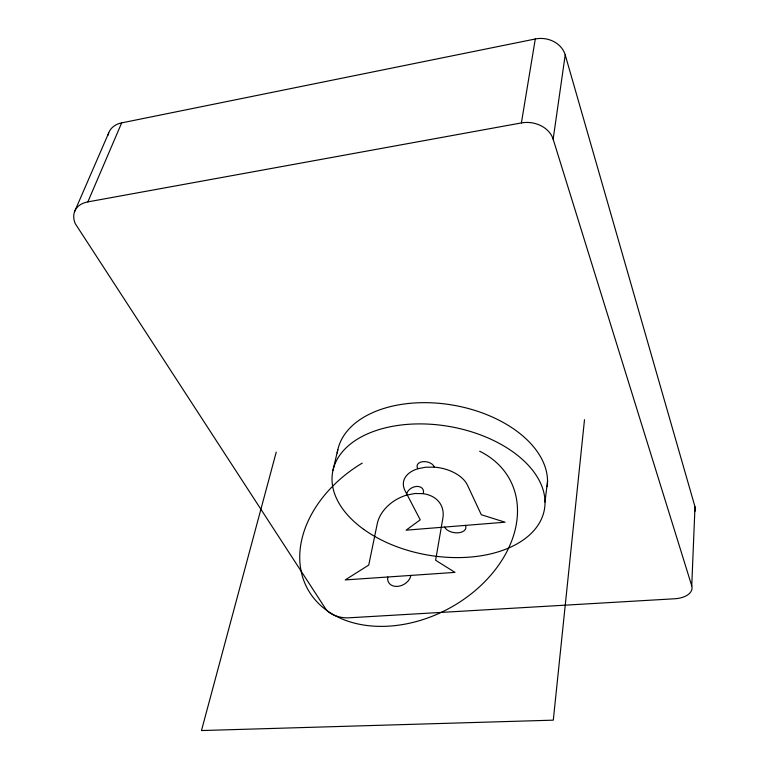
<?xml version="1.0" encoding="UTF-8"?>
<svg xmlns="http://www.w3.org/2000/svg" width="769" height="769" viewBox="0 0 769 769"><rect width="100%" height="100%" fill="white"/><g stroke="black" fill="none" stroke-linecap="round" stroke-linejoin="round"><path stroke-width="1.15" d="M121.665 122.886L87.849 201.891A29.241 19.581 25.3 0 0 75.218 223.587L325.527 608.702A18.369 9.776 12 0 0 348.761 617.815L674.759 598.763A21.109 11.795 3.6 0 0 691.744 585.834L694.993 506.819L565.215 54.916A24.387 20.84 5.6 0 0 535.291 38.988L121.665 122.886A27.847 19.831 27.3 0 0 108.083 135.171M584.507 419.672L553.296 720.159L201.478 730.55L276.234 452.124M545.01 502.042L547.547 480.904M691.744 585.834L553.151 139.208L565.215 54.916M87.849 201.891L521.392 122.925L535.291 38.988M332.977 470.282L337.831 449.673M74.545 211.725L108.708 132.95M406.445 495.169L414.981 493.496L423.2 493.669A35.057 25.665 -28 0 1 442.857 518.219L435.61 560.245L454.979 572.386L345.243 579.922L368.736 565.071L377.271 523.651A35.057 25.665 -28 0 1 406.445 495.169A9.017 6.508 -27.2 0 1 416.337 486.45A9.017 6.508 -27.2 0 1 423.2 493.669M417.923 468.715L425.728 467.206L434.283 467.139A33.105 20.148 10.1 0 1 467.465 485.162L481.307 514.74L505.079 522.199L406.099 530.177L420.23 519.815L405.119 490.833A33.105 20.148 10.1 0 1 417.923 468.715A8.786 5.441 10.5 0 1 423.008 461.65A8.786 5.441 10.5 0 1 434.283 467.139M479.645 451.22A114.966 84.628 -28.3 0 1 480.423 585.94A114.966 84.628 -28.3 0 1 317.53 602.425A114.966 84.628 -28.3 0 1 362.237 463.101M410.915 575.414A12.4 9.334 -29.6 0 1 397.429 586.391A12.4 9.334 -29.6 0 1 387.787 577M521.392 122.925A25.781 20.811 6.9 0 1 553.151 139.208M694.993 506.819A20.273 12.189 2.8 0 1 694.801 511.577M337.226 453.047A106.343 65.73 10 0 1 450.99 404.802A106.343 65.73 10 0 1 547.192 486.681M465.418 525.4A11.026 6.488 9.4 0 1 458.237 532.802A11.026 6.488 9.4 0 1 444.559 527.073M363.689 529.332A107.535 65.182 10 0 0 541.559 518.758A107.535 65.182 10 0 0 410.29 424.18A107.535 65.182 10 0 0 363.689 529.332"/></g></svg>
